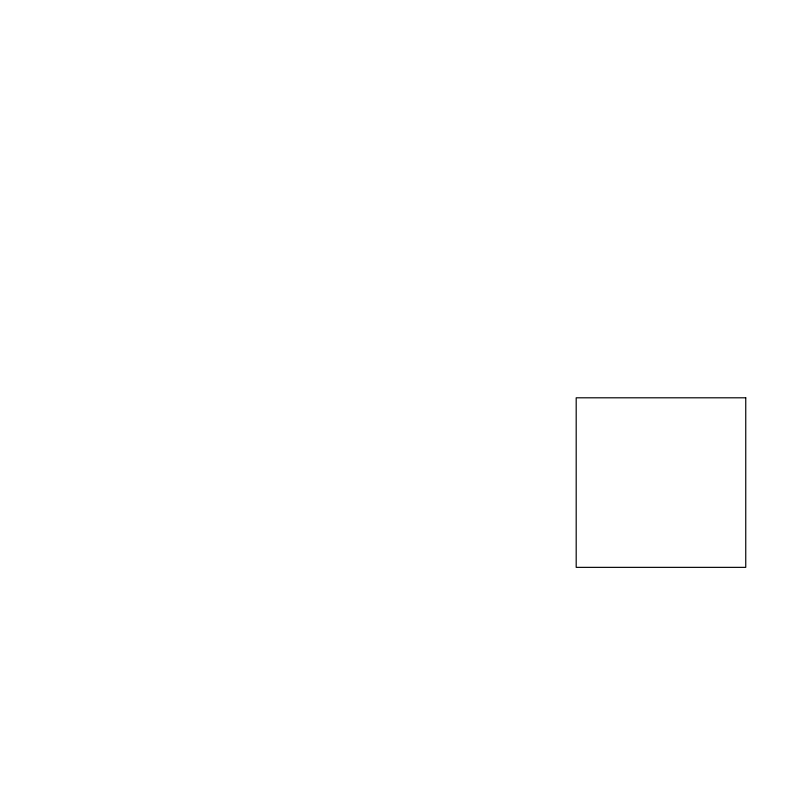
<?xml version="1.0" encoding="UTF-8"?>
<svg xmlns="http://www.w3.org/2000/svg" width="785" height="785" viewBox="0 0 785 785"><rect width="100%" height="100%" fill="white"/><g stroke="black" fill="none" stroke-linecap="round" stroke-linejoin="round"><path stroke-width="1.18" d="M745.75 397.799L576.19 397.799L576.19 567.359L745.75 567.359L745.75 397.799"/></g></svg>
